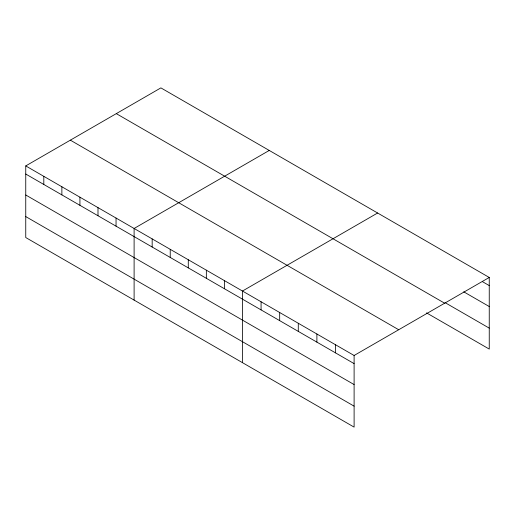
<?xml version="1.0" encoding="UTF-8"?>
<svg xmlns="http://www.w3.org/2000/svg" width="515" height="515" viewBox="0 0 515 515"><rect width="100%" height="100%" fill="white"/><g stroke="black" fill="none" stroke-linecap="round" stroke-linejoin="round"><path stroke-width="0.77" d="M354.108 384.57L354.108 355.485L25.75 165.914L25.75 237.537L354.108 427.115L354.108 384.57L25.75 194.992M426.536 312.882L489.25 349.086L489.25 277.463L160.892 87.885L25.75 165.914M269.248 150.444L134.106 228.473L134.106 300.097M377.611 213.01L242.468 291.033L242.468 362.657M354.108 355.485L489.25 277.463M482.355 281.608L489.25 285.587M463.751 291.825L489.25 306.541M445.147 302.672L489.25 328.132M116.293 113.635L444.651 303.213M70.349 140.164L398.707 329.742M25.75 174.038L354.108 363.616M25.75 216.583L354.108 406.155M335.497 344.747L335.497 352.872M316.892 334.003L316.892 342.127M298.288 323.259L298.288 331.383M279.677 312.515L279.677 320.645M261.073 301.777L261.073 309.901M224.405 280.604L224.405 288.728M206.348 270.175L206.348 278.306M188.284 259.753L188.284 267.877M170.227 249.324L170.227 257.449M152.17 238.896L152.17 247.026M116.049 218.045L116.049 226.169M97.992 207.616L97.992 215.746M79.928 197.194L79.928 205.318M61.871 186.765L61.871 194.889M43.807 176.336L43.807 184.467"/></g></svg>
